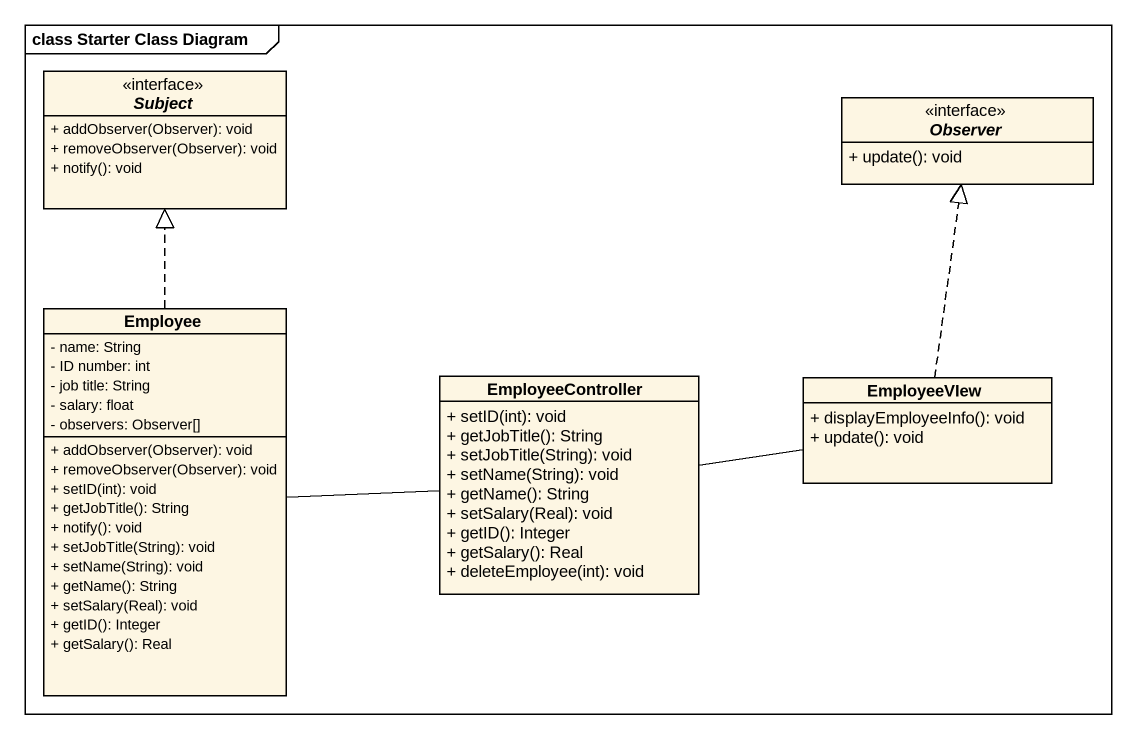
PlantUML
@startuml
mainframe class Starter Class Diagram
hide circle
hide empty members
skinparam classAttributeIconSize 0
interface Subject {
  + addObserver(Observer): void
  + removeObserver(Observer): void
  + notify(): void
}
interface Observer {
  + update(): void
}
class Employee {
  - name: String
  - ID number: int
  - job title: String
  - salary: float
  - observers: Observer[]
  + addObserver(Observer): void
  + removeObserver(Observer): void
  + setID(int): void
  + getJobTitle(): String
  + notify(): void
  + setJobTitle(String): void
  + setName(String): void
  + getName(): String
  + setSalary(Real): void
  + getID(): Integer
  + getSalary(): Real
}
class EmployeeController {
  + setID(int): void
  + getJobTitle(): String
  + setJobTitle(String): void
  + setName(String): void
  + getName(): String
  + setSalary(Real): void
  + getID(): Integer
  + getSalary(): Real
  + deleteEmployee(int): void
}
class EmployeeVIew {
  + displayEmployeeInfo(): void
  + update(): void
}
Employee .up.|> Subject
EmployeeController -left- Employee
EmployeeController -right- EmployeeVIew
EmployeeVIew .up.|> Observer
@enduml
